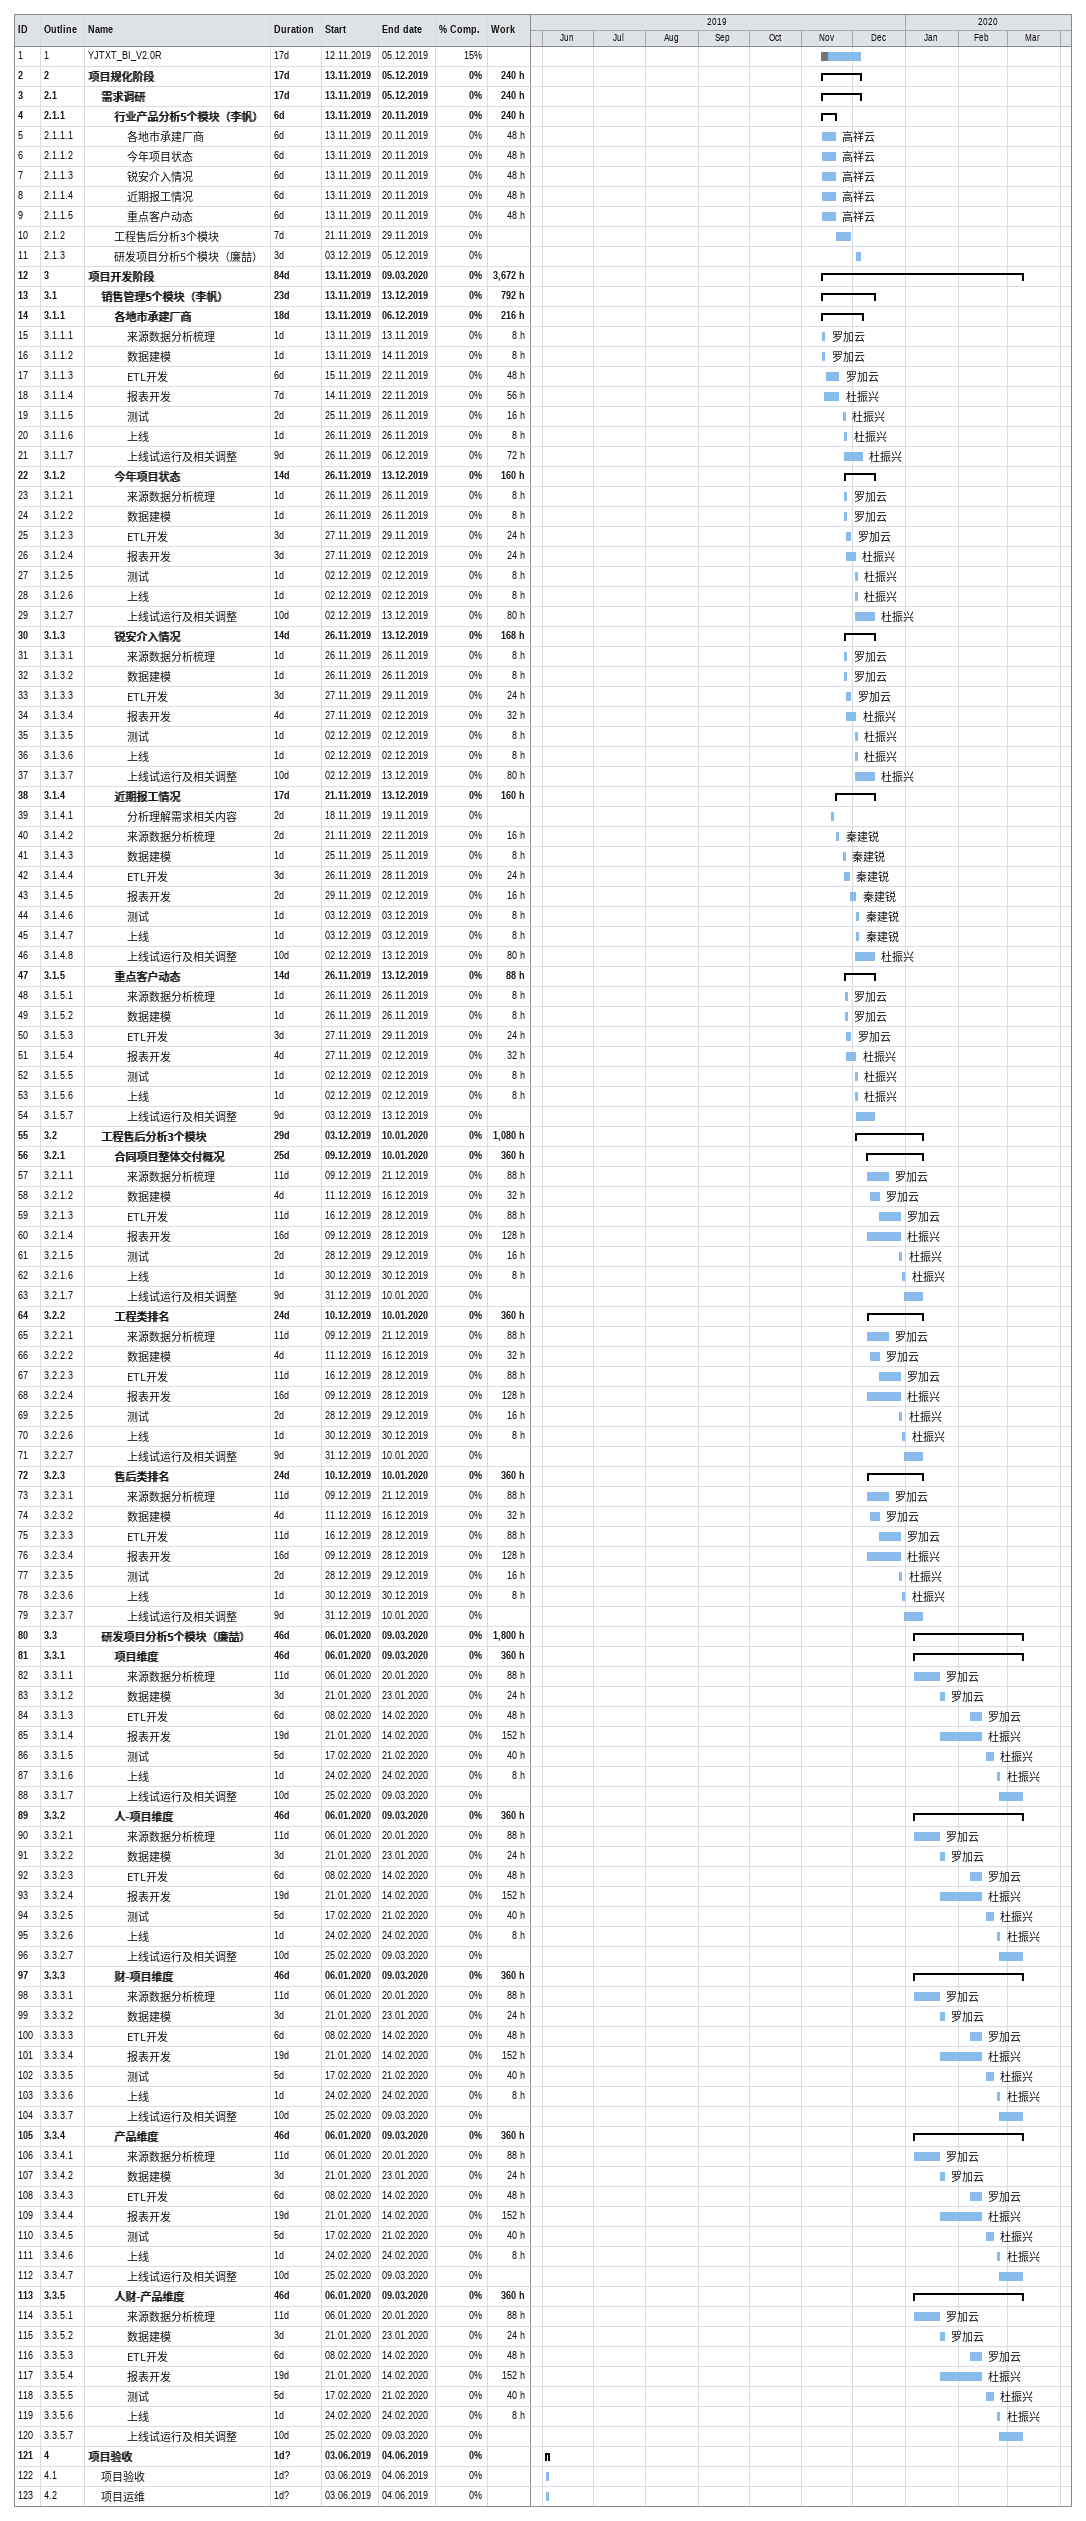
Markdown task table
| ID | WBS | Task | Duration | Start | Finish | Resources | % complete | Work (h) |
|---|---|---|---|---|---|---|---|---|
| 1 | 1 | YJTXT_BI_V2.0R | 17d | 2019-11-12 | 2019-12-05 |  | 15 |  |
| 2 | 2 | **项目规化阶段** | 17d | 2019-11-13 | 2019-12-05 |  | 0 | 240 |
| 3 | 2.1 | **需求调研** | 17d | 2019-11-13 | 2019-12-05 |  | 0 | 240 |
| 4 | 2.1.1 | **行业产品分析5个模块（李帆）** | 6d | 2019-11-13 | 2019-11-20 |  | 0 | 240 |
| 5 | 2.1.1.1 | 各地市承建厂商 | 6d | 2019-11-13 | 2019-11-20 | 高祥云 | 0 | 48 |
| 6 | 2.1.1.2 | 今年项目状态 | 6d | 2019-11-13 | 2019-11-20 | 高祥云 | 0 | 48 |
| 7 | 2.1.1.3 | 锐安介入情况 | 6d | 2019-11-13 | 2019-11-20 | 高祥云 | 0 | 48 |
| 8 | 2.1.1.4 | 近期报工情况 | 6d | 2019-11-13 | 2019-11-20 | 高祥云 | 0 | 48 |
| 9 | 2.1.1.5 | 重点客户动态 | 6d | 2019-11-13 | 2019-11-20 | 高祥云 | 0 | 48 |
| 10 | 2.1.2 | 工程售后分析3个模块 | 7d | 2019-11-21 | 2019-11-29 |  | 0 |  |
| 11 | 2.1.3 | 研发项目分析5个模块（廉喆） | 3d | 2019-12-03 | 2019-12-05 |  | 0 |  |
| 12 | 3 | **项目开发阶段** | 84d | 2019-11-13 | 2020-03-09 |  | 0 | 3672 |
| 13 | 3.1 | **销售管理5个模块（李帆）** | 23d | 2019-11-13 | 2019-12-13 |  | 0 | 792 |
| 14 | 3.1.1 | **各地市承建厂商** | 18d | 2019-11-13 | 2019-12-06 |  | 0 | 216 |
| 15 | 3.1.1.1 | 来源数据分析梳理 | 1d | 2019-11-13 | 2019-11-13 | 罗加云 | 0 | 8 |
| 16 | 3.1.1.2 | 数据建模 | 1d | 2019-11-13 | 2019-11-14 | 罗加云 | 0 | 8 |
| 17 | 3.1.1.3 | ETL开发 | 6d | 2019-11-15 | 2019-11-22 | 罗加云 | 0 | 48 |
| 18 | 3.1.1.4 | 报表开发 | 7d | 2019-11-14 | 2019-11-22 | 杜振兴 | 0 | 56 |
| 19 | 3.1.1.5 | 测试 | 2d | 2019-11-25 | 2019-11-26 | 杜振兴 | 0 | 16 |
| 20 | 3.1.1.6 | 上线 | 1d | 2019-11-26 | 2019-11-26 | 杜振兴 | 0 | 8 |
| 21 | 3.1.1.7 | 上线试运行及相关调整 | 9d | 2019-11-26 | 2019-12-06 | 杜振兴 | 0 | 72 |
| 22 | 3.1.2 | **今年项目状态** | 14d | 2019-11-26 | 2019-12-13 |  | 0 | 160 |
| 23 | 3.1.2.1 | 来源数据分析梳理 | 1d | 2019-11-26 | 2019-11-26 | 罗加云 | 0 | 8 |
| 24 | 3.1.2.2 | 数据建模 | 1d | 2019-11-26 | 2019-11-26 | 罗加云 | 0 | 8 |
| 25 | 3.1.2.3 | ETL开发 | 3d | 2019-11-27 | 2019-11-29 | 罗加云 | 0 | 24 |
| 26 | 3.1.2.4 | 报表开发 | 3d | 2019-11-27 | 2019-12-02 | 杜振兴 | 0 | 24 |
| 27 | 3.1.2.5 | 测试 | 1d | 2019-12-02 | 2019-12-02 | 杜振兴 | 0 | 8 |
| 28 | 3.1.2.6 | 上线 | 1d | 2019-12-02 | 2019-12-02 | 杜振兴 | 0 | 8 |
| 29 | 3.1.2.7 | 上线试运行及相关调整 | 10d | 2019-12-02 | 2019-12-13 | 杜振兴 | 0 | 80 |
| 30 | 3.1.3 | **锐安介入情况** | 14d | 2019-11-26 | 2019-12-13 |  | 0 | 168 |
| 31 | 3.1.3.1 | 来源数据分析梳理 | 1d | 2019-11-26 | 2019-11-26 | 罗加云 | 0 | 8 |
| 32 | 3.1.3.2 | 数据建模 | 1d | 2019-11-26 | 2019-11-26 | 罗加云 | 0 | 8 |
| 33 | 3.1.3.3 | ETL开发 | 3d | 2019-11-27 | 2019-11-29 | 罗加云 | 0 | 24 |
| 34 | 3.1.3.4 | 报表开发 | 4d | 2019-11-27 | 2019-12-02 | 杜振兴 | 0 | 32 |
| 35 | 3.1.3.5 | 测试 | 1d | 2019-12-02 | 2019-12-02 | 杜振兴 | 0 | 8 |
| 36 | 3.1.3.6 | 上线 | 1d | 2019-12-02 | 2019-12-02 | 杜振兴 | 0 | 8 |
| 37 | 3.1.3.7 | 上线试运行及相关调整 | 10d | 2019-12-02 | 2019-12-13 | 杜振兴 | 0 | 80 |
| 38 | 3.1.4 | **近期报工情况** | 17d | 2019-11-21 | 2019-12-13 |  | 0 | 160 |
| 39 | 3.1.4.1 | 分析理解需求相关内容 | 2d | 2019-11-18 | 2019-11-19 |  | 0 |  |
| 40 | 3.1.4.2 | 来源数据分析梳理 | 2d | 2019-11-21 | 2019-11-22 | 秦建锐 | 0 | 16 |
| 41 | 3.1.4.3 | 数据建模 | 1d | 2019-11-25 | 2019-11-25 | 秦建锐 | 0 | 8 |
| 42 | 3.1.4.4 | ETL开发 | 3d | 2019-11-26 | 2019-11-28 | 秦建锐 | 0 | 24 |
| 43 | 3.1.4.5 | 报表开发 | 2d | 2019-11-29 | 2019-12-02 | 秦建锐 | 0 | 16 |
| 44 | 3.1.4.6 | 测试 | 1d | 2019-12-03 | 2019-12-03 | 秦建锐 | 0 | 8 |
| 45 | 3.1.4.7 | 上线 | 1d | 2019-12-03 | 2019-12-03 | 秦建锐 | 0 | 8 |
| 46 | 3.1.4.8 | 上线试运行及相关调整 | 10d | 2019-12-02 | 2019-12-13 | 杜振兴 | 0 | 80 |
| 47 | 3.1.5 | **重点客户动态** | 14d | 2019-11-26 | 2019-12-13 |  | 0 | 88 |
| 48 | 3.1.5.1 | 来源数据分析梳理 | 1d | 2019-11-26 | 2019-11-26 | 罗加云 | 0 | 8 |
| 49 | 3.1.5.2 | 数据建模 | 1d | 2019-11-26 | 2019-11-26 | 罗加云 | 0 | 8 |
| 50 | 3.1.5.3 | ETL开发 | 3d | 2019-11-27 | 2019-11-29 | 罗加云 | 0 | 24 |
| 51 | 3.1.5.4 | 报表开发 | 4d | 2019-11-27 | 2019-12-02 | 杜振兴 | 0 | 32 |
| 52 | 3.1.5.5 | 测试 | 1d | 2019-12-02 | 2019-12-02 | 杜振兴 | 0 | 8 |
| 53 | 3.1.5.6 | 上线 | 1d | 2019-12-02 | 2019-12-02 | 杜振兴 | 0 | 8 |
| 54 | 3.1.5.7 | 上线试运行及相关调整 | 9d | 2019-12-03 | 2019-12-13 |  | 0 |  |
| 55 | 3.2 | **工程售后分析3个模块** | 29d | 2019-12-03 | 2020-01-10 |  | 0 | 1080 |
| 56 | 3.2.1 | **合同项目整体交付概况** | 25d | 2019-12-09 | 2020-01-10 |  | 0 | 360 |
| 57 | 3.2.1.1 | 来源数据分析梳理 | 11d | 2019-12-09 | 2019-12-21 | 罗加云 | 0 | 88 |
| 58 | 3.2.1.2 | 数据建模 | 4d | 2019-12-11 | 2019-12-16 | 罗加云 | 0 | 32 |
| 59 | 3.2.1.3 | ETL开发 | 11d | 2019-12-16 | 2019-12-28 | 罗加云 | 0 | 88 |
| 60 | 3.2.1.4 | 报表开发 | 16d | 2019-12-09 | 2019-12-28 | 杜振兴 | 0 | 128 |
| 61 | 3.2.1.5 | 测试 | 2d | 2019-12-28 | 2019-12-29 | 杜振兴 | 0 | 16 |
| 62 | 3.2.1.6 | 上线 | 1d | 2019-12-30 | 2019-12-30 | 杜振兴 | 0 | 8 |
| 63 | 3.2.1.7 | 上线试运行及相关调整 | 9d | 2019-12-31 | 2020-01-10 |  | 0 |  |
| 64 | 3.2.2 | **工程类排名** | 24d | 2019-12-10 | 2020-01-10 |  | 0 | 360 |
| 65 | 3.2.2.1 | 来源数据分析梳理 | 11d | 2019-12-09 | 2019-12-21 | 罗加云 | 0 | 88 |
| 66 | 3.2.2.2 | 数据建模 | 4d | 2019-12-11 | 2019-12-16 | 罗加云 | 0 | 32 |
| 67 | 3.2.2.3 | ETL开发 | 11d | 2019-12-16 | 2019-12-28 | 罗加云 | 0 | 88 |
| 68 | 3.2.2.4 | 报表开发 | 16d | 2019-12-09 | 2019-12-28 | 杜振兴 | 0 | 128 |
| 69 | 3.2.2.5 | 测试 | 2d | 2019-12-28 | 2019-12-29 | 杜振兴 | 0 | 16 |
| 70 | 3.2.2.6 | 上线 | 1d | 2019-12-30 | 2019-12-30 | 杜振兴 | 0 | 8 |
| 71 | 3.2.2.7 | 上线试运行及相关调整 | 9d | 2019-12-31 | 2020-01-10 |  | 0 |  |
| 72 | 3.2.3 | **售后类排名** | 24d | 2019-12-10 | 2020-01-10 |  | 0 | 360 |
| 73 | 3.2.3.1 | 来源数据分析梳理 | 11d | 2019-12-09 | 2019-12-21 | 罗加云 | 0 | 88 |
| 74 | 3.2.3.2 | 数据建模 | 4d | 2019-12-11 | 2019-12-16 | 罗加云 | 0 | 32 |
| 75 | 3.2.3.3 | ETL开发 | 11d | 2019-12-16 | 2019-12-28 | 罗加云 | 0 | 88 |
| 76 | 3.2.3.4 | 报表开发 | 16d | 2019-12-09 | 2019-12-28 | 杜振兴 | 0 | 128 |
| 77 | 3.2.3.5 | 测试 | 2d | 2019-12-28 | 2019-12-29 | 杜振兴 | 0 | 16 |
| 78 | 3.2.3.6 | 上线 | 1d | 2019-12-30 | 2019-12-30 | 杜振兴 | 0 | 8 |
| 79 | 3.2.3.7 | 上线试运行及相关调整 | 9d | 2019-12-31 | 2020-01-10 |  | 0 |  |
| 80 | 3.3 | **研发项目分析5个模块（廉喆）** | 46d | 2020-01-06 | 2020-03-09 |  | 0 | 1800 |
| 81 | 3.3.1 | **项目维度** | 46d | 2020-01-06 | 2020-03-09 |  | 0 | 360 |
| 82 | 3.3.1.1 | 来源数据分析梳理 | 11d | 2020-01-06 | 2020-01-20 | 罗加云 | 0 | 88 |
| 83 | 3.3.1.2 | 数据建模 | 3d | 2020-01-21 | 2020-01-23 | 罗加云 | 0 | 24 |
| 84 | 3.3.1.3 | ETL开发 | 6d | 2020-02-08 | 2020-02-14 | 罗加云 | 0 | 48 |
| 85 | 3.3.1.4 | 报表开发 | 19d | 2020-01-21 | 2020-02-14 | 杜振兴 | 0 | 152 |
| 86 | 3.3.1.5 | 测试 | 5d | 2020-02-17 | 2020-02-21 | 杜振兴 | 0 | 40 |
| 87 | 3.3.1.6 | 上线 | 1d | 2020-02-24 | 2020-02-24 | 杜振兴 | 0 | 8 |
| 88 | 3.3.1.7 | 上线试运行及相关调整 | 10d | 2020-02-25 | 2020-03-09 |  | 0 |  |
| 89 | 3.3.2 | **人-项目维度** | 46d | 2020-01-06 | 2020-03-09 |  | 0 | 360 |
| 90 | 3.3.2.1 | 来源数据分析梳理 | 11d | 2020-01-06 | 2020-01-20 | 罗加云 | 0 | 88 |
| 91 | 3.3.2.2 | 数据建模 | 3d | 2020-01-21 | 2020-01-23 | 罗加云 | 0 | 24 |
| 92 | 3.3.2.3 | ETL开发 | 6d | 2020-02-08 | 2020-02-14 | 罗加云 | 0 | 48 |
| 93 | 3.3.2.4 | 报表开发 | 19d | 2020-01-21 | 2020-02-14 | 杜振兴 | 0 | 152 |
| 94 | 3.3.2.5 | 测试 | 5d | 2020-02-17 | 2020-02-21 | 杜振兴 | 0 | 40 |
| 95 | 3.3.2.6 | 上线 | 1d | 2020-02-24 | 2020-02-24 | 杜振兴 | 0 | 8 |
| 96 | 3.3.2.7 | 上线试运行及相关调整 | 10d | 2020-02-25 | 2020-03-09 |  | 0 |  |
| 97 | 3.3.3 | **财-项目维度** | 46d | 2020-01-06 | 2020-03-09 |  | 0 | 360 |
| 98 | 3.3.3.1 | 来源数据分析梳理 | 11d | 2020-01-06 | 2020-01-20 | 罗加云 | 0 | 88 |
| 99 | 3.3.3.2 | 数据建模 | 3d | 2020-01-21 | 2020-01-23 | 罗加云 | 0 | 24 |
| 100 | 3.3.3.3 | ETL开发 | 6d | 2020-02-08 | 2020-02-14 | 罗加云 | 0 | 48 |
| 101 | 3.3.3.4 | 报表开发 | 19d | 2020-01-21 | 2020-02-14 | 杜振兴 | 0 | 152 |
| 102 | 3.3.3.5 | 测试 | 5d | 2020-02-17 | 2020-02-21 | 杜振兴 | 0 | 40 |
| 103 | 3.3.3.6 | 上线 | 1d | 2020-02-24 | 2020-02-24 | 杜振兴 | 0 | 8 |
| 104 | 3.3.3.7 | 上线试运行及相关调整 | 10d | 2020-02-25 | 2020-03-09 |  | 0 |  |
| 105 | 3.3.4 | **产品维度** | 46d | 2020-01-06 | 2020-03-09 |  | 0 | 360 |
| 106 | 3.3.4.1 | 来源数据分析梳理 | 11d | 2020-01-06 | 2020-01-20 | 罗加云 | 0 | 88 |
| 107 | 3.3.4.2 | 数据建模 | 3d | 2020-01-21 | 2020-01-23 | 罗加云 | 0 | 24 |
| 108 | 3.3.4.3 | ETL开发 | 6d | 2020-02-08 | 2020-02-14 | 罗加云 | 0 | 48 |
| 109 | 3.3.4.4 | 报表开发 | 19d | 2020-01-21 | 2020-02-14 | 杜振兴 | 0 | 152 |
| 110 | 3.3.4.5 | 测试 | 5d | 2020-02-17 | 2020-02-21 | 杜振兴 | 0 | 40 |
| 111 | 3.3.4.6 | 上线 | 1d | 2020-02-24 | 2020-02-24 | 杜振兴 | 0 | 8 |
| 112 | 3.3.4.7 | 上线试运行及相关调整 | 10d | 2020-02-25 | 2020-03-09 |  | 0 |  |
| 113 | 3.3.5 | **人财-产品维度** | 46d | 2020-01-06 | 2020-03-09 |  | 0 | 360 |
| 114 | 3.3.5.1 | 来源数据分析梳理 | 11d | 2020-01-06 | 2020-01-20 | 罗加云 | 0 | 88 |
| 115 | 3.3.5.2 | 数据建模 | 3d | 2020-01-21 | 2020-01-23 | 罗加云 | 0 | 24 |
| 116 | 3.3.5.3 | ETL开发 | 6d | 2020-02-08 | 2020-02-14 | 罗加云 | 0 | 48 |
| 117 | 3.3.5.4 | 报表开发 | 19d | 2020-01-21 | 2020-02-14 | 杜振兴 | 0 | 152 |
| 118 | 3.3.5.5 | 测试 | 5d | 2020-02-17 | 2020-02-21 | 杜振兴 | 0 | 40 |
| 119 | 3.3.5.6 | 上线 | 1d | 2020-02-24 | 2020-02-24 | 杜振兴 | 0 | 8 |
| 120 | 3.3.5.7 | 上线试运行及相关调整 | 10d | 2020-02-25 | 2020-03-09 |  | 0 |  |
| 121 | 4 | **项目验收** | 1d? | 2019-06-03 | 2019-06-04 |  | 0 |  |
| 122 | 4.1 | 项目验收 | 1d? | 2019-06-03 | 2019-06-04 |  | 0 |  |
| 123 | 4.2 | 项目运维 | 1d? | 2019-06-03 | 2019-06-04 |  | 0 |  |
